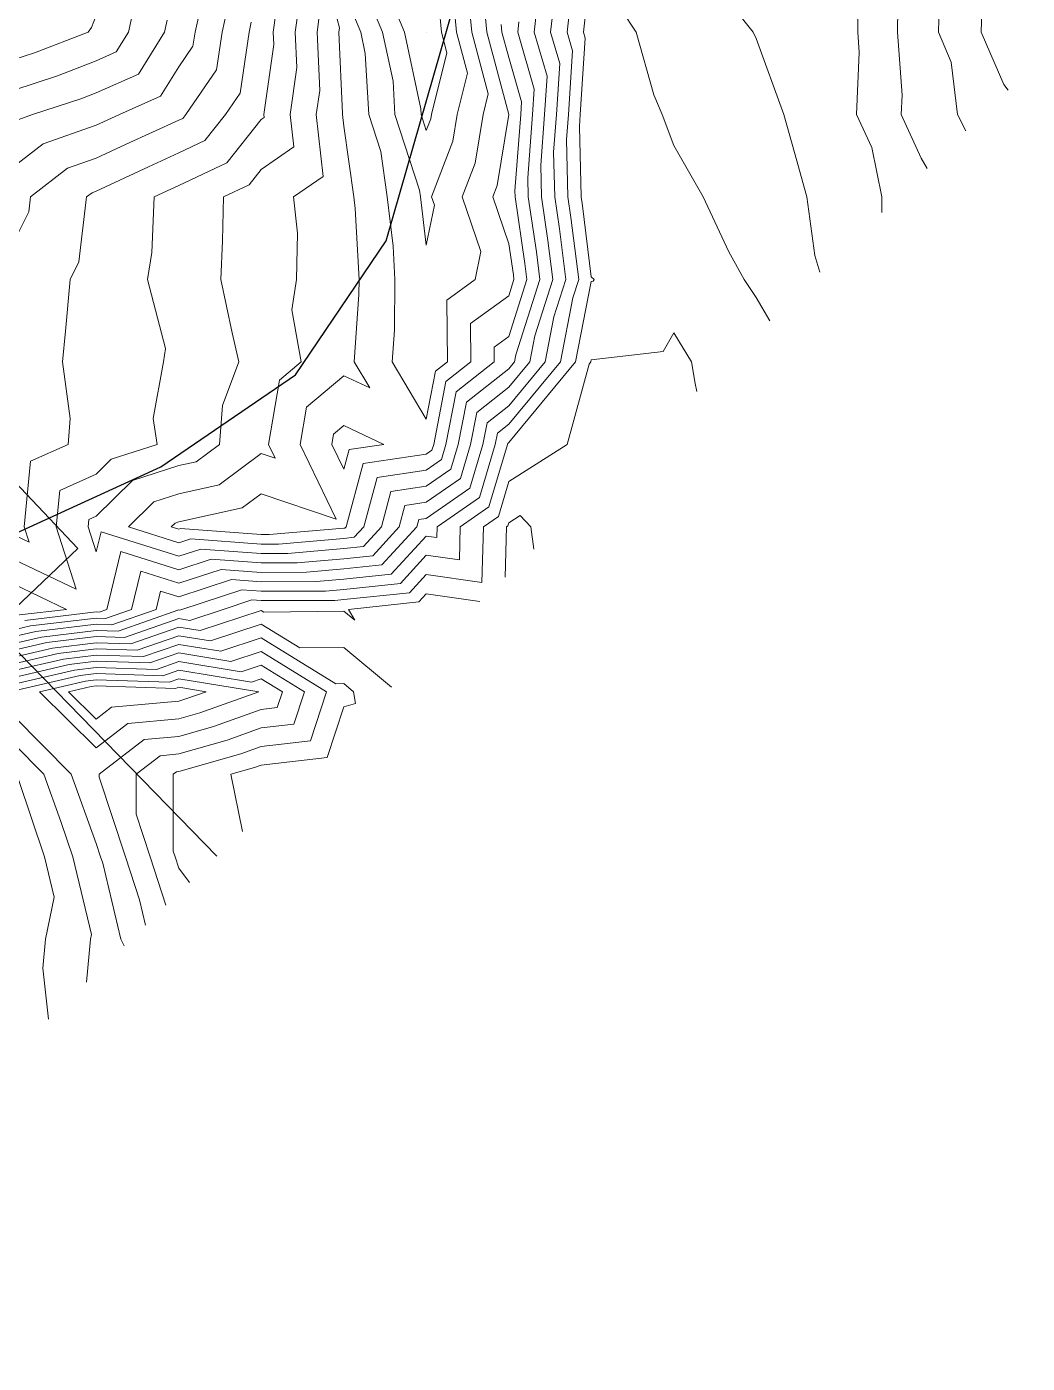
# Model space of a CAD drawing. Extents: x 634962 to 644935, y 5969185 to 5972988.
# Drawn here: x 644603.1 to 644694.1, y 5971366.5 to 5971488.1 of the extents above; entities that cross this region are included whole.
import ezdxf

# ---------------------------------------------------------------- set-up
doc = ezdxf.new("R2010")
doc.units = 0
doc.header["$LTSCALE"] = 5
doc.layers.add('C-TOPO-MAJR', color=7, linetype='Continuous', lineweight=15, true_color=0xd3aa5f)
doc.layers.add('C-TOPO-MINR', color=7, linetype='Continuous', lineweight=13, true_color=0xe9d5af)
doc.layers.add('L-TITLEDB', color=4, linetype='Continuous')
doc.layers.add('T-CREEK', color=160, linetype='Continuous')
doc.styles.add('foc-LtypeFont', font='ARIALN.TTF', dxfattribs={"height": 7.35})
doc.linetypes.add('foc-TOPO-flowdirection-NOLINE', pattern='A,0,[">",foc-LtypeFont,S=0.3,R=0,X=0,Y=-0.945],-20,[">",foc-LtypeFont,S=0.3,R=0,X=0,Y=-0.945],0', length=20)

msp = doc.modelspace()

# ---------------------------------------------------------------- linework, layer by layer
at = {"layer": 'C-TOPO-MAJR', "lineweight": 15, "flags": 128}
for points, elevation in [([(644678.732, 5971493.289), (644678.663, 5971487.576), (644678.796, 5971485.726), (644678.567, 5971480.078), (644679.945, 5971477.079), (644680.845, 5971472.58), (644680.845, 5971471.179)], 697.821), ([(644601.965, 5971433.222), (644603.48, 5971433.575), (644609.464, 5971434.29), (644610.289, 5971434.264), (644612.653, 5971435.089), (644613.504, 5971438.546), (644616.962, 5971437.455), (644620.826, 5971438.723), (644624.46, 5971438.453), (644628.583, 5971438.464), (644631.958, 5971438.757), (644635.423, 5971439.122), (644638.609, 5971442.587), (644638.789, 5971443.255), (644639.456, 5971443.355), (644643.42, 5971446.121), (644644.604, 5971450.085), (644644.986, 5971452.054), (644646.954, 5971453.604), (644650.252, 5971457.583), (644651.048, 5971461.677), (644652.129, 5971465.082), (644651.552, 5971469.68), (644651.123, 5971472.58), (644651.025, 5971476.651), (644651.285, 5971480.078), (644651.586, 5971484.71), (644650.759, 5971487.576), (644651.251, 5971491.872)], 697.821), ([(644631.958, 5971491.265), (644633.497, 5971487.576), (644633.911, 5971485.623), (644634.219, 5971480.078), (644635.31, 5971476.725), (644635.896, 5971472.58), (644636.44, 5971468.098), (644636.603, 5971465.082), (644636.553, 5971460.486), (644636.353, 5971457.583), (644639.456, 5971452.392), (644640.299, 5971456.74), (644641.37, 5971457.583), (644641.33, 5971463.207), (644643.904, 5971465.082), (644644.419, 5971467.616), (644642.719, 5971472.58), (644643.884, 5971475.649), (644644.611, 5971480.078), (644645.079, 5971481.952), (644643.583, 5971487.576), (644643.243, 5971491.287)], 695.822), ([(644609.464, 5971489.075), (644609.041, 5971487.998), (644608.714, 5971487.576), (644603.853, 5971485.688), (644601.965, 5971485.076)], 699.821), ([(644623.554, 5971488.482), (644623.353, 5971487.576), (644622.532, 5971482.006), (644621.207, 5971480.078), (644619.327, 5971477.713), (644616.962, 5971476.589), (644614.207, 5971475.334), (644609.464, 5971473.105), (644609.075, 5971472.968), (644608.574, 5971472.58), (644607.873, 5971466.672), (644607.078, 5971465.082), (644606.652, 5971460.395), (644606.396, 5971457.583), (644607.096, 5971452.453), (644606.893, 5971450.085), (644603.491, 5971448.559), (644602.912, 5971442.587), (644603.358, 5971441.195), (644601.965, 5971441.86)], 697.821), ([(644601.965, 5971430.137), (644605.984, 5971431.071), (644609.464, 5971431.487), (644613.184, 5971431.369), (644616.962, 5971432.688), (644619.835, 5971432.216), (644624.46, 5971433.751), (644627.964, 5971431.585), (644631.958, 5971431.629), (644636.282, 5971428.017)], 699.821), ([(644601.965, 5971425.386), (644607.171, 5971420.093), (644609.464, 5971413.788), (644609.858, 5971412.595), (644610.047, 5971412.012), (644611.687, 5971405.097), (644611.994, 5971404.494)], 701.82)]:
    msp.add_lwpolyline(points, dxfattribs=dict(at, elevation=elevation))
for points, elevation in [([(644632.434, 5971449.609), (644635.586, 5971450.085), (644631.958, 5971451.79), (644631.036, 5971451.007), (644630.876, 5971450.085), (644631.958, 5971447.836), (644632.434, 5971449.609)], 695.822), ([(644618.859, 5971425.693), (644624.221, 5971427.591), (644616.962, 5971428.782), (644616.079, 5971428.474), (644609.464, 5971428.684), (644608.487, 5971428.568), (644604.288, 5971427.591), (644609.464, 5971422.505), (644612.33, 5971424.724), (644616.962, 5971425.145), (644618.859, 5971425.693)], 701.82)]:
    msp.add_lwpolyline(points, close=True, dxfattribs=dict(at, elevation=elevation))
at = {"layer": 'C-TOPO-MINR', "lineweight": 13, "flags": 128}
for points, elevation in [([(644629.66, 5971495.074), (644631.565, 5971487.968), (644631.511, 5971487.576), (644631.854, 5971480.182), (644631.839, 5971480.078), (644631.958, 5971479.007), (644632.867, 5971472.58), (644632.992, 5971471.545), (644633.343, 5971465.082), (644633.328, 5971463.711), (644632.906, 5971457.583), (644634.314, 5971455.227), (644631.958, 5971456.334), (644628.577, 5971453.466), (644627.992, 5971450.085), (644631.263, 5971443.282), (644624.46, 5971445.605), (644622.729, 5971444.318), (644616.962, 5971443.036), (644616.623, 5971442.926), (644616.28, 5971442.587), (644616.962, 5971442.372), (644617.124, 5971442.425), (644624.46, 5971441.88), (644625.165, 5971441.882), (644631.958, 5971442.471), (644632.063, 5971442.482), (644632.159, 5971442.587), (644633.705, 5971448.338), (644639.456, 5971449.207), (644639.973, 5971449.568), (644640.127, 5971450.085), (644641.237, 5971455.803), (644643.497, 5971457.583), (644643.473, 5971461.065), (644646.954, 5971463.6), (644647.424, 5971465.082), (644647.372, 5971465.5), (644646.954, 5971468.324), (644645.496, 5971472.58), (644645.897, 5971473.636), (644646.954, 5971480.078), (644646.954, 5971480.078), (644644.959, 5971487.576), (644644.758, 5971489.772)], 696.221), ([(644601.965, 5971431.988), (644604.481, 5971432.573), (644609.464, 5971433.169), (644611.447, 5971433.106), (644616.962, 5971435.031), (644617.032, 5971435.019), (644617.243, 5971435.089), (644622.678, 5971436.871), (644624.46, 5971436.739), (644630.291, 5971436.756), (644631.958, 5971436.9), (644637.104, 5971437.442), (644639.456, 5971440), (644642.465, 5971439.578), (644642.549, 5971442.587), (644645.144, 5971444.397), (644646.842, 5971450.085), (644646.86, 5971450.179), (644646.954, 5971450.253), (644653.029, 5971457.583), (644654.452, 5971464.903), (644654.612, 5971464.922), (644654.702, 5971465.082), (644654.452, 5971465.316), (644653.642, 5971471.77), (644653.522, 5971472.58), (644653.368, 5971478.994), (644653.45, 5971480.078), (644653.902, 5971487.026), (644653.743, 5971487.576), (644654.452, 5971493.77), (644658.522, 5971487.576), (644660.15, 5971481.878), (644660.904, 5971480.078), (644661.95, 5971477.266), (644664.628, 5971472.58), (644666.949, 5971467.581), (644668.346, 5971465.082), (644669.448, 5971463.451), (644670.671, 5971461.325)], 698.621), ([(644601.965, 5971432.605), (644603.981, 5971433.074), (644609.464, 5971433.73), (644610.868, 5971433.685), (644614.891, 5971435.089), (644615.3, 5971436.751), (644616.962, 5971436.226), (644621.752, 5971437.797), (644624.46, 5971437.596), (644629.437, 5971437.61), (644631.958, 5971437.828), (644636.263, 5971438.282), (644639.456, 5971441.754), (644640.425, 5971441.618), (644640.452, 5971442.587), (644644.282, 5971445.259), (644645.723, 5971450.085), (644645.923, 5971451.116), (644646.954, 5971451.929), (644651.64, 5971457.583), (644652.771, 5971463.401), (644653.305, 5971465.082), (644652.597, 5971470.725), (644652.323, 5971472.58), (644652.197, 5971477.822), (644652.368, 5971480.078), (644652.744, 5971485.868), (644652.251, 5971487.576), (644652.935, 5971493.557)], 698.221), ([(644626.334, 5971493.199), (644625.552, 5971487.576), (644625.605, 5971486.43), (644624.698, 5971480.078), (644624.728, 5971479.81), (644624.46, 5971479.623), (644621.34, 5971475.7), (644616.962, 5971473.619), (644616.248, 5971473.294), (644614.728, 5971472.58), (644614.513, 5971467.53), (644614.105, 5971465.082), (644615.752, 5971458.793), (644615.573, 5971457.583), (644614.618, 5971452.428), (644614.988, 5971450.085), (644610.818, 5971448.731), (644609.464, 5971447.394), (644606.146, 5971445.905), (644605.824, 5971442.587), (644607.642, 5971436.91), (644601.965, 5971439.622)], 697.421), ([(644632.639, 5971494.392), (644635.483, 5971487.576), (644636.431, 5971483.102), (644636.599, 5971480.078), (644638.839, 5971473.197), (644638.926, 5971472.58), (644639.456, 5971468.207), (644640.195, 5971471.841), (644639.942, 5971472.58), (644641.871, 5971477.662), (644642.268, 5971480.078), (644643.205, 5971483.827), (644642.207, 5971487.576), (644641.728, 5971492.802)], 695.422), ([(644636.048, 5971490.984), (644637.47, 5971487.576), (644638.952, 5971480.582), (644638.98, 5971480.078), (644639.456, 5971478.615), (644639.858, 5971479.675), (644639.924, 5971480.078), (644641.33, 5971485.701), (644640.832, 5971487.576), (644640.213, 5971494.316)], 695.022), ([(644686.153, 5971493.365), (644686.002, 5971487.576), (644687.171, 5971484.849), (644687.743, 5971480.078), (644688.49, 5971478.583)], 697.021), ([(644619.528, 5971492.507), (644618.437, 5971487.576), (644618.247, 5971486.29), (644616.962, 5971484.419), (644615.301, 5971481.738), (644611.582, 5971480.078), (644610.127, 5971479.415), (644609.464, 5971479.103), (644604.632, 5971477.412), (644601.965, 5971475.342)], 698.621), ([(644613.212, 5971491.325), (644612.398, 5971487.576), (644611.275, 5971485.764), (644609.464, 5971484.955), (644605.95, 5971483.591), (644601.965, 5971482.299)], 699.421), ([(644628.078, 5971491.456), (644627.538, 5971487.576), (644627.688, 5971484.347), (644627.078, 5971480.078), (644627.405, 5971477.132), (644624.46, 5971475.079), (644623.352, 5971473.687), (644621.023, 5971472.58), (644620.94, 5971468.601), (644620.79, 5971465.082), (644621.825, 5971460.218), (644622.429, 5971457.583), (644620.938, 5971453.607), (644620.649, 5971450.085), (644618.535, 5971448.512), (644616.962, 5971448.163), (644612.753, 5971446.796), (644609.464, 5971443.549), (644608.8, 5971443.251), (644608.735, 5971442.587), (644609.464, 5971440.315), (644609.913, 5971442.138), (644616.962, 5971439.914), (644618.975, 5971440.574), (644624.46, 5971440.167), (644626.874, 5971440.173), (644631.958, 5971440.614), (644633.743, 5971440.802), (644635.384, 5971442.587), (644636.247, 5971445.796), (644639.456, 5971446.281), (644641.697, 5971447.845), (644642.366, 5971450.085), (644643.111, 5971453.928), (644646.954, 5971456.955), (644647.475, 5971457.583), (644647.6, 5971458.23), (644649.777, 5971465.082), (644649.462, 5971467.59), (644648.723, 5971472.58), (644648.682, 5971474.308), (644649.119, 5971480.078), (644649.27, 5971482.394), (644647.775, 5971487.576), (644647.881, 5971488.503)], 697.021), ([(644621.541, 5971490.494), (644620.895, 5971487.576), (644620.389, 5971484.148), (644617.594, 5971480.078), (644617.314, 5971479.726), (644616.962, 5971479.558), (644612.167, 5971477.374), (644609.464, 5971476.104), (644606.853, 5971475.19), (644603.491, 5971472.58), (644603.329, 5971471.216), (644601.965, 5971468.49)], 698.221), ([(644602.979, 5971434.075), (644609.464, 5971434.851), (644609.71, 5971434.843), (644610.415, 5971435.089), (644611.708, 5971440.342), (644616.962, 5971438.685), (644619.901, 5971439.648), (644624.46, 5971439.31), (644627.728, 5971439.319), (644631.958, 5971439.686), (644634.583, 5971439.962), (644636.997, 5971442.587), (644637.518, 5971444.525), (644639.456, 5971444.818), (644642.558, 5971446.983), (644643.485, 5971450.085), (644644.048, 5971452.991), (644646.954, 5971455.28), (644648.863, 5971457.583), (644649.324, 5971459.954), (644650.953, 5971465.082), (644650.507, 5971468.635), (644649.923, 5971472.58), (644649.854, 5971475.479), (644650.202, 5971480.078), (644650.428, 5971483.552), (644649.267, 5971487.576), (644649.566, 5971490.188)], 697.421), ([(644629.822, 5971489.712), (644629.525, 5971487.576), (644629.771, 5971482.265), (644629.458, 5971480.078), (644630.083, 5971474.454), (644627.394, 5971472.58), (644627.751, 5971469.288), (644627.646, 5971465.082), (644627.23, 5971462.311), (644628.075, 5971457.583), (644626.119, 5971455.924), (644625.109, 5971450.085), (644625.709, 5971448.836), (644624.46, 5971449.262), (644620.632, 5971446.415), (644616.962, 5971445.599), (644614.688, 5971444.861), (644612.385, 5971442.587), (644616.962, 5971441.143), (644618.049, 5971441.5), (644624.46, 5971441.023), (644626.019, 5971441.028), (644631.958, 5971441.543), (644632.903, 5971441.642), (644633.772, 5971442.587), (644634.976, 5971447.067), (644639.456, 5971447.744), (644640.835, 5971448.706), (644641.246, 5971450.085), (644642.174, 5971454.865), (644645.624, 5971457.583), (644645.615, 5971458.922), (644646.954, 5971459.898), (644648.601, 5971465.082), (644648.417, 5971466.545), (644647.524, 5971472.58), (644647.51, 5971473.136), (644648.037, 5971480.078), (644648.112, 5971481.236), (644646.954, 5971485.249), (644646.335, 5971487.576), (644646.272, 5971488.257)], 696.621), ([(644682.302, 5971489.718), (644682.276, 5971487.576), (644682.691, 5971481.831), (644682.62, 5971480.078), (644684.444, 5971476.108), (644684.978, 5971475.182)], 697.421), ([(644689.949, 5971489.569), (644689.898, 5971487.576), (644691.942, 5971482.804), (644692.334, 5971482.306)], 696.621), ([(644615.89, 5971488.647), (644615.657, 5971487.576), (644613.288, 5971483.751), (644609.464, 5971482.043), (644608.048, 5971481.493), (644603.68, 5971480.078), (644602.41, 5971479.633)], 699.021), ([(644667.95, 5971489.074), (644669.149, 5971487.576), (644669.448, 5971487), (644671.948, 5971480.078), (644672.909, 5971476.617), (644674.03, 5971472.58), (644674.769, 5971467.258), (644675.221, 5971465.731)], 698.221), ([(644601.965, 5971431.371), (644604.982, 5971432.072), (644609.464, 5971432.609), (644612.026, 5971432.527), (644616.962, 5971434.25), (644617.966, 5971434.085), (644620.992, 5971435.089), (644623.603, 5971435.946), (644624.46, 5971435.882), (644631.146, 5971435.901), (644631.958, 5971435.971), (644637.944, 5971436.601), (644639.456, 5971438.246), (644644.506, 5971437.538), (644644.647, 5971442.587), (644646.006, 5971443.535), (644646.954, 5971446.711), (644652.247, 5971450.085), (644654.249, 5971457.38), (644654.417, 5971457.583), (644654.452, 5971457.762), (644660.993, 5971458.541), (644661.95, 5971460.231), (644663.557, 5971457.583), (644663.907, 5971455.627), (644664.037, 5971454.899)], 699.021), ([(644646.617, 5971438.027), (644646.744, 5971442.587), (644646.868, 5971442.674), (644646.954, 5971442.962), (644647.988, 5971443.622), (644648.954, 5971442.587), (644649.225, 5971440.554)], 699.421), ([(644601.965, 5971430.754), (644605.483, 5971431.572), (644609.464, 5971432.048), (644612.605, 5971431.948), (644616.962, 5971433.469), (644618.9, 5971433.151), (644624.46, 5971434.996), (644624.704, 5971434.845), (644631.958, 5971434.925), (644632.957, 5971434.09), (644632.398, 5971435.089), (644638.784, 5971435.761), (644639.456, 5971436.492), (644644.326, 5971435.809)], 699.421), ([(644601.965, 5971429.52), (644606.484, 5971430.57), (644609.464, 5971430.927), (644613.763, 5971430.79), (644616.962, 5971431.906), (644620.769, 5971431.282), (644624.46, 5971432.507), (644631.224, 5971428.325), (644631.958, 5971428.333), (644632.846, 5971427.591), (644633.012, 5971426.537), (644631.958, 5971426.214), (644630.443, 5971421.608), (644624.46, 5971420.936), (644623.837, 5971420.715), (644621.683, 5971420.093), (644622.74, 5971414.902)], 700.22), ([(644601.965, 5971428.903), (644606.985, 5971430.07), (644609.464, 5971430.366), (644614.342, 5971430.211), (644616.962, 5971431.125), (644621.703, 5971430.347), (644624.46, 5971431.262), (644630.398, 5971427.591), (644628.928, 5971423.123), (644624.46, 5971422.621), (644622.593, 5971421.96), (644616.962, 5971420.334), (644616.741, 5971420.314), (644616.456, 5971420.093), (644616.456, 5971413.101), (644616.623, 5971412.595), (644616.962, 5971411.549), (644617.93, 5971410.243)], 700.62), ([(644601.965, 5971428.285), (644607.486, 5971429.569), (644609.464, 5971429.806), (644614.921, 5971429.632), (644616.962, 5971430.344), (644622.638, 5971429.413), (644624.46, 5971430.018), (644628.385, 5971427.591), (644627.413, 5971424.637), (644624.46, 5971424.306), (644621.348, 5971423.204), (644616.962, 5971421.938), (644615.271, 5971421.784), (644613.086, 5971420.093), (644613.086, 5971416.47), (644614.368, 5971412.595), (644615.797, 5971408.177)], 701.02), ([(644601.965, 5971427.668), (644607.986, 5971429.068), (644609.464, 5971429.245), (644615.5, 5971429.053), (644616.962, 5971429.563), (644623.572, 5971428.479), (644624.46, 5971428.773), (644626.372, 5971427.591), (644625.899, 5971426.152), (644624.46, 5971425.991), (644620.104, 5971424.449), (644616.962, 5971423.541), (644613.801, 5971423.254), (644609.716, 5971420.093), (644609.716, 5971419.84), (644612.113, 5971412.595), (644613.379, 5971408.679), (644613.928, 5971406.367)], 701.42), ([(644601.965, 5971422.866), (644604.692, 5971420.093), (644606.25, 5971415.808), (644607.33, 5971412.595), (644609.037, 5971405.523), (644608.95, 5971405.097), (644608.575, 5971401.182)], 702.22), ([(644602.355, 5971419.703), (644604.745, 5971412.595), (644605.629, 5971408.931), (644604.841, 5971405.097), (644604.59, 5971402.472), (644605.106, 5971397.823)], 702.62)]:
    msp.add_lwpolyline(points, dxfattribs=dict(at, elevation=elevation))
for points, elevation in [([(644639.456, 5971487.576), (644639.456, 5971487.576), (644639.456, 5971487.576), (644639.456, 5971487.576), (644639.456, 5971487.576), (644639.456, 5971487.576)], 694.622), ([(644602.479, 5971434.576), (644606.769, 5971435.089), (644601.965, 5971437.384), (644600.068, 5971436.987), (644594.467, 5971437.122), (644592.14, 5971437.416), (644586.969, 5971436.339), (644580.873, 5971442.587), (644579.471, 5971443.515), (644578.75, 5971443.309), (644578.474, 5971442.587), (644579.276, 5971435.284), (644579.355, 5971435.089), (644579.471, 5971434.978), (644579.599, 5971434.961), (644586.969, 5971434.489), (644587.364, 5971434.695), (644594.467, 5971434.256), (644595.156, 5971434.401), (644601.965, 5971434.457), (644602.479, 5971434.576)], 697.021), ([(644617.615, 5971426.938), (644619.461, 5971427.591), (644616.962, 5971428.001), (644616.658, 5971427.895), (644609.464, 5971428.124), (644608.988, 5971428.067), (644606.942, 5971427.591), (644609.464, 5971425.113), (644610.86, 5971426.194), (644616.962, 5971426.749), (644617.615, 5971426.938)], 702.22)]:
    msp.add_lwpolyline(points, close=True, dxfattribs=dict(at, elevation=elevation))
at = {"layer": 'L-TITLEDB'}
msp.add_lwpolyline([(644620.415, 5971412.65), (644600.183, 5971433.417), (644607.784, 5971440.607), (644588.552, 5971460.958), (644574.029, 5971447.222), (644497.458, 5971528.778), (644493.88, 5971532.59), (644461.086, 5971567.67), (644450.862, 5971578.671), (644417.553, 5971614.515), (644399.1, 5971634.372), (644388.641, 5971645.449), (644303.864, 5971735.235), (644253.703, 5971788.307)], dxfattribs=at)
at = {"layer": 'T-CREEK', "ltscale": 0.4, "flags": 128}
msp.add_lwpolyline([(644469.925, 5971266.895), (644470.965, 5971270.893), (644471.829, 5971289.262), (644468.526, 5971329.262), (644456.469, 5971380.37), (644481.863, 5971396.213), (644551.556, 5971429.982), (644601.192, 5971441.555), (644615.321, 5971448.043), (644627.582, 5971456.425), (644635.805, 5971468.583), (644663.003, 5971563.214), (644670.162, 5971576.584), (644709.658, 5971621.547), (644744.328, 5971667.689), (644757.61, 5971694.924), (644786.327, 5971785.972), (644810.838, 5971844.003), (644816.127, 5971852.903)], dxfattribs=at)
at = {"layer": 'T-CREEK', "linetype": 'foc-TOPO-flowdirection-NOLINE', "ltscale": 0.4, "flags": 128}
msp.add_lwpolyline([(644469.925, 5971266.895), (644470.965, 5971270.893), (644471.829, 5971289.262), (644468.526, 5971329.262), (644456.469, 5971380.37), (644481.863, 5971396.213), (644551.556, 5971429.982), (644601.192, 5971441.555), (644615.321, 5971448.043), (644627.582, 5971456.425), (644635.805, 5971468.583), (644663.003, 5971563.214), (644670.162, 5971576.584), (644709.658, 5971621.547), (644744.328, 5971667.689), (644757.61, 5971694.924), (644786.327, 5971785.972), (644810.838, 5971844.003), (644816.127, 5971852.903)], dxfattribs=at)

doc.saveas('drawing.dxf')
